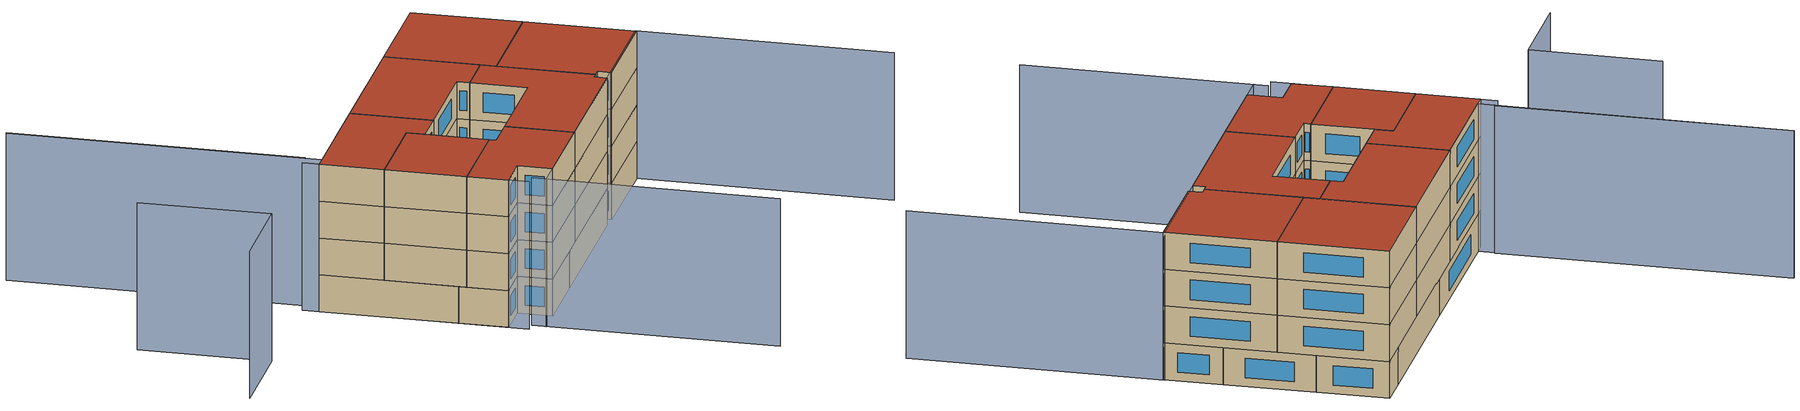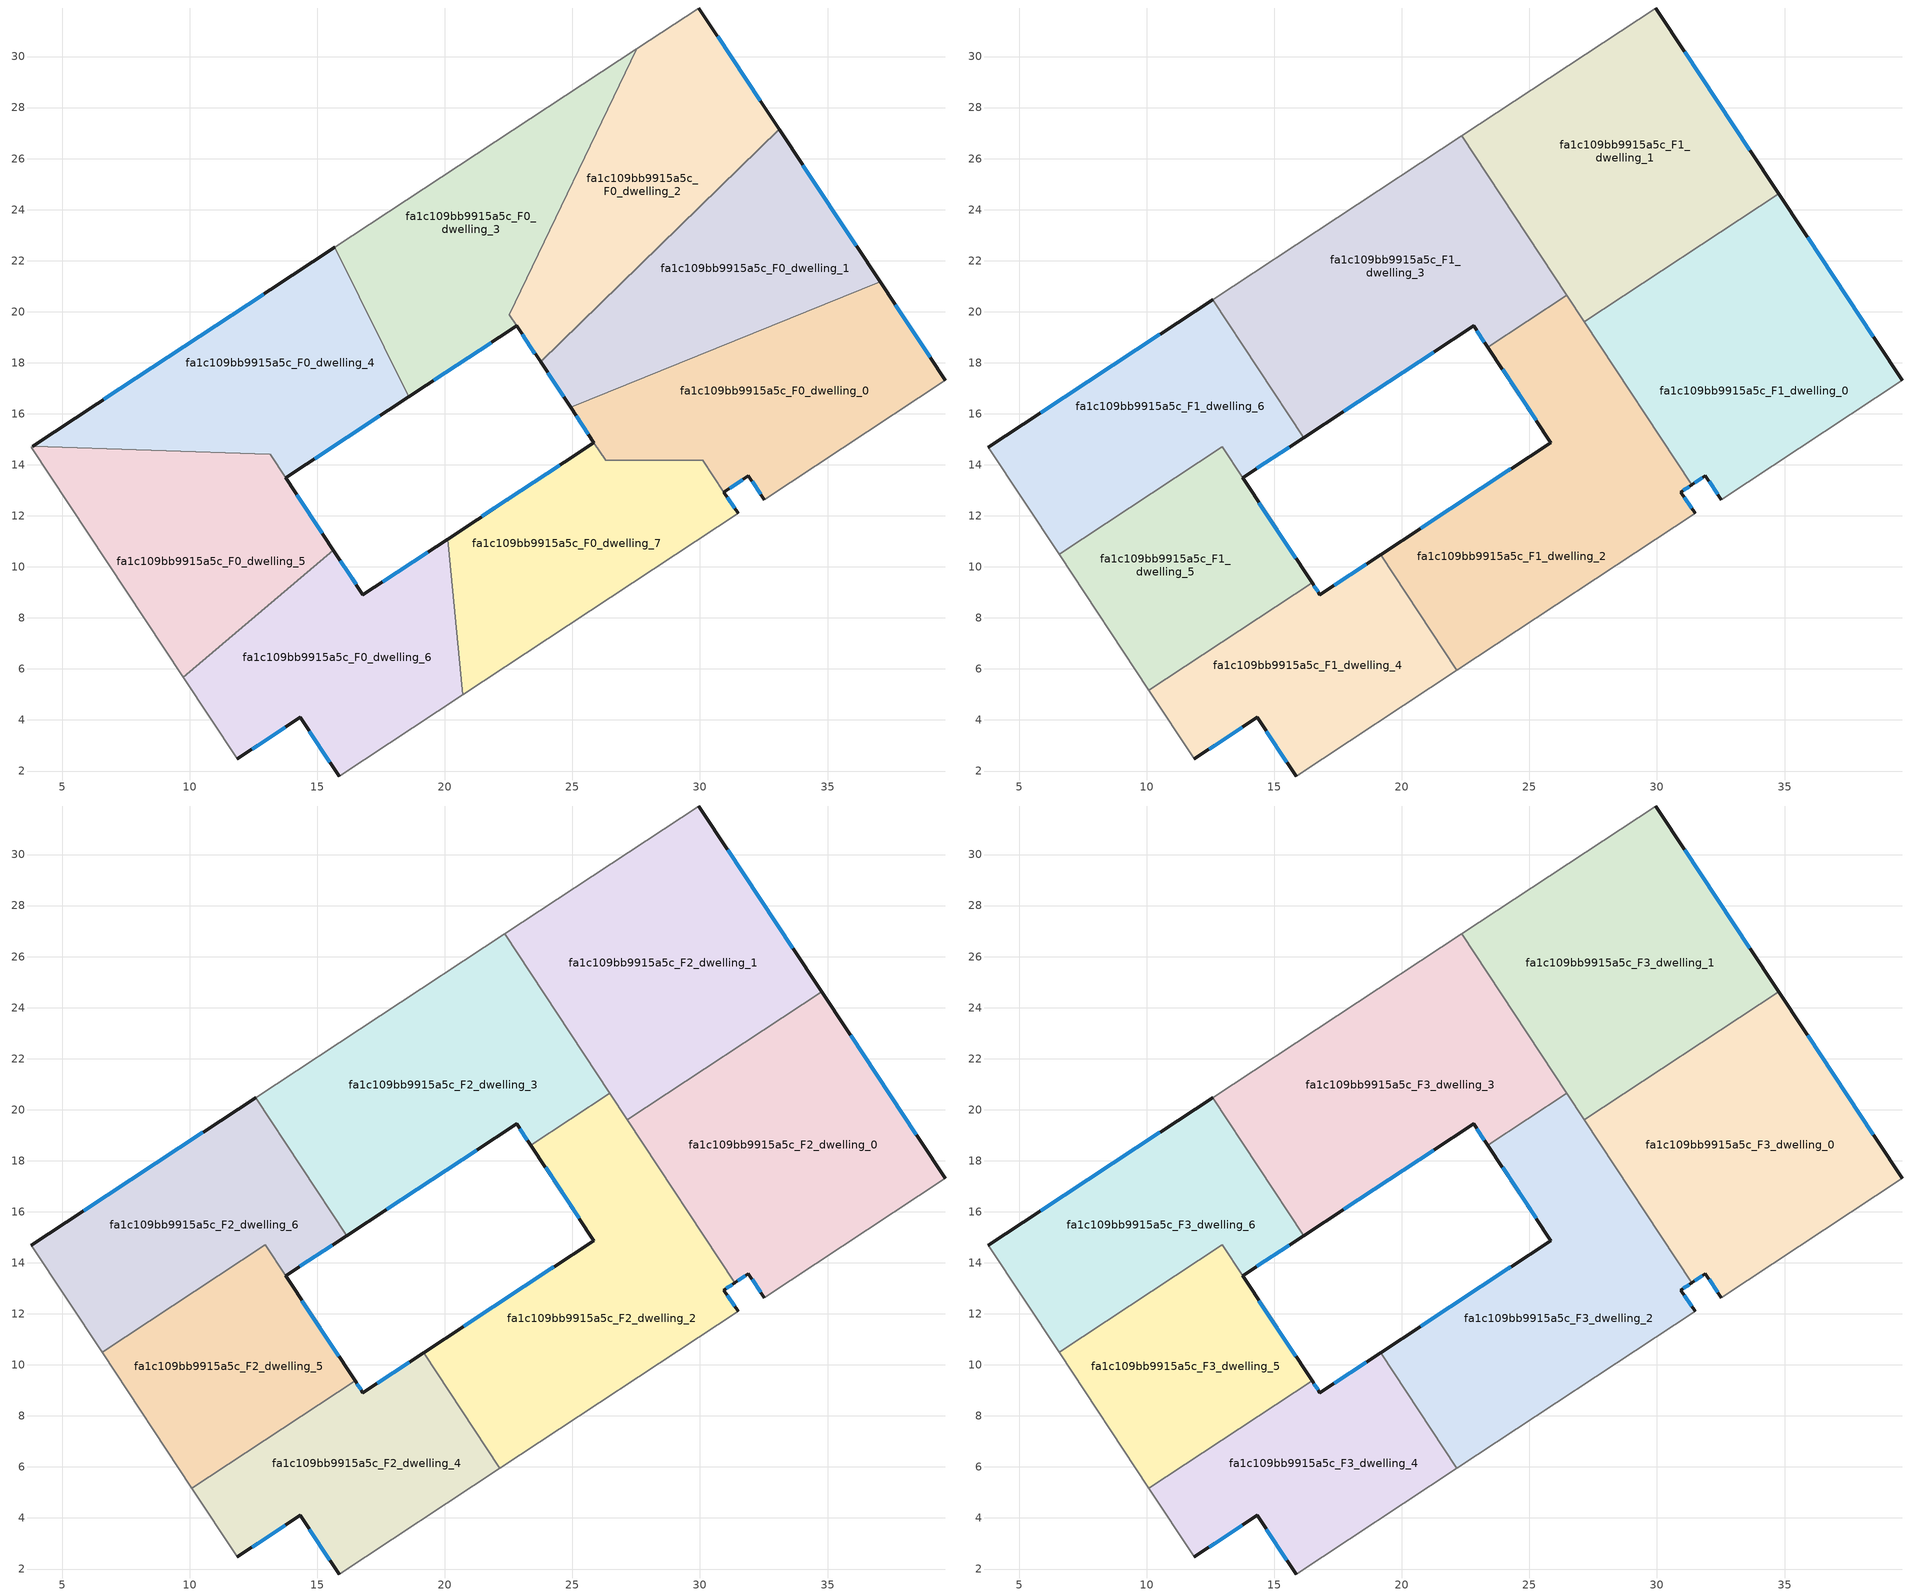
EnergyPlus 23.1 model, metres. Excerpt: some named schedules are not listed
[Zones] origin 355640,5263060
fa1c109bb9915a5c_F0_dwelling_0
 floor ground (EU_floor_Construction): 37.06,21.17 39.62,17.31 32.52,12.64 31.9,13.57 30.93,12.93 30.1,14.18 26.3,14.18 24.93,16.25 z0
 wall outside (EU_wall_Construction): 39.62,17.31 37.06,21.17 / 30.93,12.93 31.9,13.57 32.52,12.64 / 24.93,16.25 25.84,14.87 z0:3
 wall to fa1c109bb9915a5c_F0_dwelling_1 (EU_wall_Construction): 37.06,21.17 24.93,16.25 z0:3
 wall adiabatic (EU_wall_Construction): 32.52,12.64 39.62,17.31 z0:3
 wall to fa1c109bb9915a5c_F0_dwelling_7 (EU_wall_Construction): 25.84,14.87 26.3,14.18 30.1,14.18 30.93,12.93 z0:3
 window (EU_Window_Construction): 39.02,18.22 37.66,20.27 / 32.04,13.35 32.37,12.86 / 31.16,13.08 31.67,13.42 / 25.14,15.93 25.63,15.19 z0.7:2.3
fa1c109bb9915a5c_F0_dwelling_1
 floor ground (EU_floor_Construction): 33.1,27.15 37.06,21.17 24.93,16.25 23.75,18.03 z0
 wall outside (EU_wall_Construction): 23.75,18.03 24.93,16.25 / 37.06,21.17 33.1,27.15 z0:3
 wall to fa1c109bb9915a5c_F0_dwelling_2 (EU_wall_Construction): 33.1,27.15 23.75,18.03 z0:3
 window (EU_Window_Construction): 24.03,17.61 24.65,16.67 / 36.13,22.58 34.03,25.74 z0.7:2.3
fa1c109bb9915a5c_F0_dwelling_2
 floor ground (EU_floor_Construction): 29.95,31.9 33.1,27.15 23.75,18.03 22.53,19.88 27.53,30.31 z0
 wall outside (EU_wall_Construction): 33.1,27.15 29.95,31.9 / 22.82,19.45 23.75,18.03 z0:3
 wall adiabatic (EU_wall_Construction): 29.95,31.9 27.53,30.31 z0:3
 wall to fa1c109bb9915a5c_F0_dwelling_3 (EU_wall_Construction): 27.53,30.31 22.53,19.88 22.82,19.45 z0:3
 window (EU_Window_Construction): 32.36,28.26 30.69,30.79 / 23.04,19.11 23.53,18.36 z0.7:2.3
fa1c109bb9915a5c_F0_dwelling_3
 floor ground (EU_floor_Construction): 27.53,30.31 22.53,19.88 22.82,19.45 18.58,16.66 15.69,22.52 z0
 wall outside (EU_wall_Construction): 18.58,16.66 22.82,19.45 z0:3
 wall to fa1c109bb9915a5c_F0_dwelling_4 (EU_wall_Construction): 15.69,22.52 18.58,16.66 z0:3
 wall adiabatic (EU_wall_Construction): 27.53,30.31 15.69,22.52 z0:3
 window (EU_Window_Construction): 19.57,17.31 21.82,18.79 z0.7:2.3
fa1c109bb9915a5c_F0_dwelling_4
 floor ground (EU_floor_Construction): 15.69,22.52 18.58,16.66 13.76,13.49 13.15,14.41 3.85,14.73 z0
 wall outside (EU_wall_Construction): 15.69,22.52 3.85,14.73 / 13.76,13.49 18.58,16.66 z0:3
 wall to fa1c109bb9915a5c_F0_dwelling_5 (EU_wall_Construction): 3.85,14.73 13.15,14.41 13.76,13.49 z0:3
 window (EU_Window_Construction): 12.91,20.69 6.63,16.56 / 14.89,14.23 17.45,15.91 z0.7:2.3
 ceiling adiabatic (EU_roof_Construction): 13.76,13.49 12.96,14.7 12.55,14.43 13.15,14.41 z3
fa1c109bb9915a5c_F0_dwelling_5
 floor ground (EU_floor_Construction): 13.15,14.41 15.64,10.66 9.75,5.68 3.78,14.69 3.85,14.73 z0
 wall outside (EU_wall_Construction): 15.64,10.66 13.76,13.49 z0:3
 wall to fa1c109bb9915a5c_F0_dwelling_6 (EU_wall_Construction): 9.75,5.68 15.64,10.66 z0:3
 wall adiabatic (EU_wall_Construction): 3.85,14.73 3.78,14.69 9.75,5.68 z0:3
 window (EU_Window_Construction): 15.2,11.32 14.2,12.82 z0.7:2.3
fa1c109bb9915a5c_F0_dwelling_6
 floor ground (EU_floor_Construction): 20.11,11.09 20.71,5 15.85,1.8 14.33,4.1 11.87,2.48 9.75,5.68 15.64,10.66 16.79,8.91 z0
 wall outside (EU_wall_Construction): 11.87,2.48 14.33,4.1 15.85,1.8 / 20.11,11.09 16.79,8.91 15.64,10.66 z0:3
 wall adiabatic (EU_wall_Construction): 9.75,5.68 11.87,2.48 / 15.85,1.8 20.71,5 z0:3
 wall to fa1c109bb9915a5c_F0_dwelling_7 (EU_wall_Construction): 20.71,5 20.11,11.09 z0:3
 window (EU_Window_Construction): 12.45,2.86 13.75,3.72 / 16.52,9.32 15.91,10.25 / 19.33,10.58 17.57,9.42 / 14.69,3.56 15.5,2.34 z0.7:2.3
fa1c109bb9915a5c_F0_dwelling_7
 floor ground (EU_floor_Construction): 30.1,14.18 31.49,12.09 20.71,5 20.11,11.09 25.84,14.87 26.3,14.18 z0
 wall outside (EU_wall_Construction): 31.49,12.09 30.94,12.92 / 25.84,14.87 20.11,11.09 z0:3
 wall adiabatic (EU_wall_Construction): 20.71,5 31.49,12.09 z0:3
 window (EU_Window_Construction): 31.36,12.29 31.07,12.73 / 24.5,13.98 21.45,11.98 z0.7:2.3
fa1c109bb9915a5c_F1_dwelling_0
 floor to fa1c109bb9915a5c_F0_dwelling_0 (EU_floor_Construction): 37.06,21.17 39.62,17.31 32.52,12.64 31.9,13.57 31.36,13.21 28.42,17.67 z3
 floor to fa1c109bb9915a5c_F0_dwelling_1 (EU_floor_Construction): 34.77,24.63 37.06,21.17 28.42,17.67 27.15,19.61 z3
 wall outside (EU_wall_Construction): 39.62,17.31 34.77,24.63 / 31.36,13.21 31.9,13.57 32.52,12.64 z3:6
 wall to fa1c109bb9915a5c_F1_dwelling_1 (EU_wall_Construction): 34.77,24.63 27.15,19.61 z3:6
 wall adiabatic (EU_wall_Construction): 32.52,12.64 39.62,17.31 z3:6
 wall to fa1c109bb9915a5c_F1_dwelling_2 (EU_wall_Construction): 27.15,19.61 31.36,13.21 z3:6
 window (EU_Window_Construction): 38.48,19.03 35.91,22.91 / 32.04,13.35 32.37,12.86 / 31.48,13.3 31.77,13.49 z3.7:5.3
fa1c109bb9915a5c_F1_dwelling_1
 floor to fa1c109bb9915a5c_F0_dwelling_1 (EU_floor_Construction): 33.1,27.15 34.77,24.63 27.15,19.61 26.45,20.67 z3
 floor to fa1c109bb9915a5c_F0_dwelling_2 (EU_floor_Construction): 29.95,31.9 33.1,27.15 26.45,20.67 24.4,23.78 27.53,30.31 z3
 floor to fa1c109bb9915a5c_F0_dwelling_3 (EU_floor_Construction): 27.53,30.31 24.4,23.78 22.35,26.9 z3
 wall outside (EU_wall_Construction): 34.77,24.63 29.95,31.9 z3:6
 wall adiabatic (EU_wall_Construction): 29.95,31.9 22.35,26.9 z3:6
 wall to fa1c109bb9915a5c_F1_dwelling_3 (EU_wall_Construction): 22.35,26.9 26.46,20.65 z3:6
 wall to fa1c109bb9915a5c_F1_dwelling_2 (EU_wall_Construction): 26.46,20.65 27.15,19.61 z3:6
 window (EU_Window_Construction): 33.64,26.34 31.08,30.19 z3.7:5.3
fa1c109bb9915a5c_F1_dwelling_2
 floor to fa1c109bb9915a5c_F0_dwelling_7 (EU_floor_Construction): 30.1,14.18 31.49,12.09 22.15,5.95 20.34,8.68 20.11,11.09 25.84,14.87 26.3,14.18 z3
 floor to fa1c109bb9915a5c_F0_dwelling_0 (EU_floor_Construction): 28.42,17.67 31.36,13.21 30.93,12.93 30.1,14.18 26.3,14.18 24.93,16.25 z3
 floor to fa1c109bb9915a5c_F0_dwelling_6 (EU_floor_Construction): 20.11,11.09 20.34,8.68 19.17,10.47 z3
 floor to fa1c109bb9915a5c_F0_dwelling_2 (EU_floor_Construction): 26.4,20.61 23.75,18.03 23.63,18.22 23.37,18.62 z3
 floor to fa1c109bb9915a5c_F0_dwelling_1 (EU_floor_Construction): 26.46,20.65 28.42,17.67 24.93,16.25 23.75,18.03 26.4,20.61 z3
 wall outside (EU_wall_Construction): 23.36,18.62 25.84,14.87 19.17,10.47 / 31.49,12.09 30.93,12.93 31.36,13.21 z3:6
 wall to fa1c109bb9915a5c_F1_dwelling_3 (EU_wall_Construction): 26.46,20.65 23.36,18.62 z3:6
 wall adiabatic (EU_wall_Construction): 22.15,5.95 31.49,12.09 z3:6
 wall to fa1c109bb9915a5c_F1_dwelling_4 (EU_wall_Construction): 19.17,10.47 22.15,5.95 z3:6
 window (EU_Window_Construction): 24.28,13.84 20.73,11.51 / 23.95,17.74 25.26,15.75 / 31.03,13 31.26,13.15 / 31.36,12.29 31.07,12.73 z3.7:5.3
fa1c109bb9915a5c_F1_dwelling_3
 floor to fa1c109bb9915a5c_F0_dwelling_2 (EU_floor_Construction): 24.4,23.78 26.45,20.66 26.4,20.61 23.37,18.62 22.53,19.88 z3
 floor to fa1c109bb9915a5c_F0_dwelling_3 (EU_floor_Construction): 22.35,26.9 24.4,23.78 22.53,19.88 22.82,19.45 18.58,16.66 15.69,22.52 z3
 floor to fa1c109bb9915a5c_F0_dwelling_4 (EU_floor_Construction): 15.69,22.52 18.58,16.66 16.15,15.06 12.58,20.48 z3
 wall outside (EU_wall_Construction): 16.15,15.06 22.82,19.45 23.36,18.62 z3:6
 wall adiabatic (EU_wall_Construction): 22.35,26.9 12.58,20.48 z3:6
 wall to fa1c109bb9915a5c_F1_dwelling_6 (EU_wall_Construction): 12.58,20.48 16.15,15.06 z3:6
 window (EU_Window_Construction): 22.94,19.25 23.24,18.81 / 17.72,16.09 21.25,18.42 z3.7:5.3
fa1c109bb9915a5c_F1_dwelling_4
 floor to fa1c109bb9915a5c_F0_dwelling_6 (EU_floor_Construction): 19.17,10.47 20.34,8.68 20.71,5 15.85,1.8 14.33,4.1 11.87,2.48 10.09,5.17 16.48,9.37 16.79,8.91 z3
 floor to fa1c109bb9915a5c_F0_dwelling_7 (EU_floor_Construction): 20.34,8.68 22.15,5.95 20.71,5 z3
 wall outside (EU_wall_Construction): 19.17,10.47 16.79,8.91 16.48,9.38 / 11.87,2.48 14.33,4.1 15.85,1.8 z3:6
 wall to fa1c109bb9915a5c_F1_dwelling_5 (EU_wall_Construction): 16.48,9.38 10.09,5.17 z3:6
 wall adiabatic (EU_wall_Construction): 15.85,1.8 22.15,5.95 / 10.09,5.17 11.87,2.48 z3:6
 window (EU_Window_Construction): 16.72,9.02 16.56,9.27 / 18.61,10.11 17.35,9.28 / 14.69,3.56 15.5,2.34 / 12.45,2.86 13.75,3.72 z3.7:5.3
fa1c109bb9915a5c_F1_dwelling_5
 floor to fa1c109bb9915a5c_F0_dwelling_5 (EU_floor_Construction): 13.15,14.41 15.63,10.66 9.75,5.68 6.57,10.49 12.55,14.43 z3
 floor to fa1c109bb9915a5c_F0_dwelling_6 (EU_floor_Construction): 15.63,10.66 16.48,9.37 10.09,5.17 9.75,5.68 z3
 floor adiabatic (EU_floor_Construction): 13.15,14.41 12.55,14.43 12.96,14.7 16.48,9.37 z3
 wall outside (EU_wall_Construction): 16.48,9.38 13.76,13.49 z3:6
 wall adiabatic (EU_wall_Construction): 6.57,10.49 10.09,5.17 z3:6
 wall to fa1c109bb9915a5c_F1_dwelling_6 (EU_wall_Construction): 13.76,13.49 12.96,14.7 6.57,10.49 z3:6
 window (EU_Window_Construction): 15.84,10.34 14.4,12.52 z3.7:5.3
fa1c109bb9915a5c_F1_dwelling_6
 floor to fa1c109bb9915a5c_F0_dwelling_4 (EU_floor_Construction): 12.58,20.48 16.15,15.06 13.76,13.49 12.96,14.7 12.55,14.43 3.85,14.73 z3
 floor to fa1c109bb9915a5c_F0_dwelling_5 (EU_floor_Construction): 12.55,14.43 6.57,10.49 3.78,14.69 3.85,14.73 z3
 wall outside (EU_wall_Construction): 12.58,20.48 3.78,14.69 / 13.76,13.49 16.15,15.06 z3:6
 wall adiabatic (EU_wall_Construction): 3.78,14.69 6.57,10.49 z3:6
 window (EU_Window_Construction): 10.52,19.12 5.85,16.05 / 14.32,13.86 15.59,14.69 z3.7:5.3
fa1c109bb9915a5c_F2_dwelling_0
 floor to fa1c109bb9915a5c_F1_dwelling_0 (EU_floor_Construction): 34.77,24.63 39.62,17.31 32.52,12.64 31.9,13.57 31.36,13.21 27.15,19.61 z6
 wall outside (EU_wall_Construction): 39.62,17.31 34.77,24.63 / 31.36,13.21 31.9,13.57 32.52,12.64 z6:9
 wall to fa1c109bb9915a5c_F2_dwelling_1 (EU_wall_Construction): 34.77,24.63 27.15,19.61 z6:9
 wall adiabatic (EU_wall_Construction): 32.52,12.64 39.62,17.31 z6:9
 wall to fa1c109bb9915a5c_F2_dwelling_2 (EU_wall_Construction): 27.15,19.61 31.36,13.21 z6:9
 window (EU_Window_Construction): 38.48,19.03 35.91,22.91 / 32.04,13.35 32.37,12.86 / 31.48,13.3 31.77,13.49 z6.7:8.3
fa1c109bb9915a5c_F2_dwelling_1
 floor to fa1c109bb9915a5c_F1_dwelling_1 (EU_floor_Construction): 29.95,31.9 34.77,24.63 27.15,19.61 22.35,26.9 z6
 wall outside (EU_wall_Construction): 34.77,24.63 29.95,31.9 z6:9
 wall adiabatic (EU_wall_Construction): 29.95,31.9 22.35,26.9 z6:9
 wall to fa1c109bb9915a5c_F2_dwelling_3 (EU_wall_Construction): 22.35,26.9 26.46,20.65 z6:9
 wall to fa1c109bb9915a5c_F2_dwelling_2 (EU_wall_Construction): 26.46,20.65 27.15,19.61 z6:9
 window (EU_Window_Construction): 33.64,26.34 31.08,30.19 z6.7:8.3
fa1c109bb9915a5c_F2_dwelling_2
 floor to fa1c109bb9915a5c_F1_dwelling_2 (EU_floor_Construction): 26.46,20.65 31.36,13.21 30.93,12.93 31.49,12.09 22.15,5.95 19.17,10.47 25.84,14.87 23.36,18.62 z6
 wall outside (EU_wall_Construction): 23.36,18.62 25.84,14.87 19.17,10.47 / 31.49,12.09 30.93,12.93 31.36,13.21 z6:9
 wall to fa1c109bb9915a5c_F2_dwelling_3 (EU_wall_Construction): 26.46,20.65 23.36,18.62 z6:9
 wall adiabatic (EU_wall_Construction): 22.15,5.95 31.49,12.09 z6:9
 wall to fa1c109bb9915a5c_F2_dwelling_4 (EU_wall_Construction): 19.17,10.47 22.15,5.95 z6:9
 window (EU_Window_Construction): 24.28,13.84 20.73,11.51 / 23.95,17.74 25.26,15.75 / 31.03,13 31.26,13.15 / 31.36,12.29 31.07,12.73 z6.7:8.3
fa1c109bb9915a5c_F2_dwelling_3
 floor to fa1c109bb9915a5c_F1_dwelling_3 (EU_floor_Construction): 22.35,26.9 26.46,20.65 23.36,18.62 22.82,19.45 16.15,15.06 12.58,20.48 z6
 wall outside (EU_wall_Construction): 16.15,15.06 22.82,19.45 23.36,18.62 z6:9
 wall adiabatic (EU_wall_Construction): 22.35,26.9 12.58,20.48 z6:9
 wall to fa1c109bb9915a5c_F2_dwelling_6 (EU_wall_Construction): 12.58,20.48 16.15,15.06 z6:9
 window (EU_Window_Construction): 22.94,19.25 23.24,18.81 / 17.72,16.09 21.25,18.42 z6.7:8.3
fa1c109bb9915a5c_F2_dwelling_4
 floor to fa1c109bb9915a5c_F1_dwelling_4 (EU_floor_Construction): 19.17,10.47 22.15,5.95 15.85,1.8 14.33,4.1 11.87,2.48 10.09,5.17 16.48,9.38 16.79,8.91 z6
 wall outside (EU_wall_Construction): 19.17,10.47 16.79,8.91 16.48,9.38 / 11.87,2.48 14.33,4.1 15.85,1.8 z6:9
 wall to fa1c109bb9915a5c_F2_dwelling_5 (EU_wall_Construction): 16.48,9.38 10.09,5.17 z6:9
 wall adiabatic (EU_wall_Construction): 15.85,1.8 22.15,5.95 / 10.09,5.17 11.87,2.48 z6:9
 window (EU_Window_Construction): 16.72,9.02 16.56,9.27 / 18.61,10.11 17.35,9.28 / 14.69,3.56 15.5,2.34 / 12.45,2.86 13.75,3.72 z6.7:8.3
fa1c109bb9915a5c_F2_dwelling_5
 floor to fa1c109bb9915a5c_F1_dwelling_5 (EU_floor_Construction): 12.96,14.7 16.48,9.38 10.09,5.17 6.57,10.49 z6
 wall outside (EU_wall_Construction): 16.48,9.38 13.76,13.49 z6:9
 wall adiabatic (EU_wall_Construction): 6.57,10.49 10.09,5.17 z6:9
 wall to fa1c109bb9915a5c_F2_dwelling_6 (EU_wall_Construction): 13.76,13.49 12.96,14.7 6.57,10.49 z6:9
 window (EU_Window_Construction): 15.84,10.34 14.4,12.52 z6.7:8.3
fa1c109bb9915a5c_F2_dwelling_6
 floor to fa1c109bb9915a5c_F1_dwelling_6 (EU_floor_Construction): 12.58,20.48 16.15,15.06 13.76,13.49 12.96,14.7 6.57,10.49 3.78,14.69 z6
 wall outside (EU_wall_Construction): 12.58,20.48 3.78,14.69 / 13.76,13.49 16.15,15.06 z6:9
 wall adiabatic (EU_wall_Construction): 3.78,14.69 6.57,10.49 z6:9
 window (EU_Window_Construction): 10.52,19.12 5.85,16.05 / 14.32,13.86 15.59,14.69 z6.7:8.3
fa1c109bb9915a5c_F3_dwelling_0
 floor to fa1c109bb9915a5c_F2_dwelling_0 (EU_floor_Construction): 34.77,24.63 39.62,17.31 32.52,12.64 31.9,13.57 31.36,13.21 27.15,19.61 z9
 wall outside (EU_wall_Construction): 39.62,17.31 34.77,24.63 / 31.36,13.21 31.9,13.57 32.52,12.64 z9:12
 wall to fa1c109bb9915a5c_F3_dwelling_1 (EU_wall_Construction): 34.77,24.63 27.15,19.61 z9:12
 wall adiabatic (EU_wall_Construction): 32.52,12.64 39.62,17.31 z9:12
 wall to fa1c109bb9915a5c_F3_dwelling_2 (EU_wall_Construction): 27.15,19.61 31.36,13.21 z9:12
 window (EU_Window_Construction): 38.48,19.03 35.91,22.91 / 32.04,13.35 32.37,12.86 / 31.48,13.3 31.77,13.49 z9.7:11.3
 roof outside (EU_roof_Construction): 39.62,17.31 34.77,24.63 27.15,19.61 31.36,13.21 31.9,13.57 32.52,12.64 z12
fa1c109bb9915a5c_F3_dwelling_1
 floor to fa1c109bb9915a5c_F2_dwelling_1 (EU_floor_Construction): 29.95,31.9 34.77,24.63 27.15,19.61 22.35,26.9 z9
 wall outside (EU_wall_Construction): 34.77,24.63 29.95,31.9 z9:12
 wall adiabatic (EU_wall_Construction): 29.95,31.9 22.35,26.9 z9:12
 wall to fa1c109bb9915a5c_F3_dwelling_3 (EU_wall_Construction): 22.35,26.9 26.46,20.65 z9:12
 wall to fa1c109bb9915a5c_F3_dwelling_2 (EU_wall_Construction): 26.46,20.65 27.15,19.61 z9:12
 window (EU_Window_Construction): 33.64,26.34 31.08,30.19 z9.7:11.3
 roof outside (EU_roof_Construction): 34.77,24.63 29.95,31.9 22.35,26.9 27.15,19.61 z12
fa1c109bb9915a5c_F3_dwelling_2
 floor to fa1c109bb9915a5c_F2_dwelling_2 (EU_floor_Construction): 26.46,20.65 31.36,13.21 30.93,12.93 31.49,12.09 22.15,5.95 19.17,10.47 25.84,14.87 23.36,18.62 z9
 wall outside (EU_wall_Construction): 23.36,18.62 25.84,14.87 19.17,10.47 / 31.49,12.09 30.93,12.93 31.36,13.21 z9:12
 wall to fa1c109bb9915a5c_F3_dwelling_3 (EU_wall_Construction): 26.46,20.65 23.36,18.62 z9:12
 wall adiabatic (EU_wall_Construction): 22.15,5.95 31.49,12.09 z9:12
 wall to fa1c109bb9915a5c_F3_dwelling_4 (EU_wall_Construction): 19.17,10.47 22.15,5.95 z9:12
 window (EU_Window_Construction): 24.28,13.84 20.73,11.51 / 23.95,17.74 25.26,15.75 / 31.03,13 31.26,13.15 / 31.36,12.29 31.07,12.73 z9.7:11.3
 roof outside (EU_roof_Construction): 31.49,12.09 30.93,12.93 31.36,13.21 26.46,20.65 23.36,18.62 25.84,14.87 19.17,10.47 22.15,5.95 z12
fa1c109bb9915a5c_F3_dwelling_3
 floor to fa1c109bb9915a5c_F2_dwelling_3 (EU_floor_Construction): 22.35,26.9 26.46,20.65 23.36,18.62 22.82,19.45 16.15,15.06 12.58,20.48 z9
 wall outside (EU_wall_Construction): 16.15,15.06 22.82,19.45 23.36,18.62 z9:12
 wall adiabatic (EU_wall_Construction): 22.35,26.9 12.58,20.48 z9:12
 wall to fa1c109bb9915a5c_F3_dwelling_6 (EU_wall_Construction): 12.58,20.48 16.15,15.06 z9:12
 window (EU_Window_Construction): 22.94,19.25 23.24,18.81 / 17.72,16.09 21.25,18.42 z9.7:11.3
 roof outside (EU_roof_Construction): 23.36,18.62 26.46,20.65 22.35,26.9 12.58,20.48 16.15,15.06 22.82,19.45 z12
fa1c109bb9915a5c_F3_dwelling_4
 floor to fa1c109bb9915a5c_F2_dwelling_4 (EU_floor_Construction): 19.17,10.47 22.15,5.95 15.85,1.8 14.33,4.1 11.87,2.48 10.09,5.17 16.48,9.38 16.79,8.91 z9
 wall outside (EU_wall_Construction): 19.17,10.47 16.79,8.91 16.48,9.38 / 11.87,2.48 14.33,4.1 15.85,1.8 z9:12
 wall to fa1c109bb9915a5c_F3_dwelling_5 (EU_wall_Construction): 16.48,9.38 10.09,5.17 z9:12
 wall adiabatic (EU_wall_Construction): 15.85,1.8 22.15,5.95 / 10.09,5.17 11.87,2.48 z9:12
 window (EU_Window_Construction): 16.72,9.02 16.56,9.27 / 18.61,10.11 17.35,9.28 / 14.69,3.56 15.5,2.34 / 12.45,2.86 13.75,3.72 z9.7:11.3
 roof outside (EU_roof_Construction): 22.15,5.95 19.17,10.47 16.79,8.91 16.48,9.38 10.09,5.17 11.87,2.48 14.33,4.1 15.85,1.8 z12
fa1c109bb9915a5c_F3_dwelling_5
 floor to fa1c109bb9915a5c_F2_dwelling_5 (EU_floor_Construction): 12.96,14.7 16.48,9.38 10.09,5.17 6.57,10.49 z9
 wall outside (EU_wall_Construction): 16.48,9.38 13.76,13.49 z9:12
 wall adiabatic (EU_wall_Construction): 6.57,10.49 10.09,5.17 z9:12
 wall to fa1c109bb9915a5c_F3_dwelling_6 (EU_wall_Construction): 13.76,13.49 12.96,14.7 6.57,10.49 z9:12
 window (EU_Window_Construction): 15.84,10.34 14.4,12.52 z9.7:11.3
 roof outside (EU_roof_Construction): 16.48,9.38 12.96,14.7 6.57,10.49 10.09,5.17 z12
fa1c109bb9915a5c_F3_dwelling_6
 floor to fa1c109bb9915a5c_F2_dwelling_6 (EU_floor_Construction): 12.58,20.48 16.15,15.06 13.76,13.49 12.96,14.7 6.57,10.49 3.78,14.69 z9
 wall outside (EU_wall_Construction): 12.58,20.48 3.78,14.69 / 13.76,13.49 16.15,15.06 z9:12
 wall adiabatic (EU_wall_Construction): 3.78,14.69 6.57,10.49 z9:12
 window (EU_Window_Construction): 10.52,19.12 5.85,16.05 / 14.32,13.86 15.59,14.69 z9.7:11.3
 roof outside (EU_roof_Construction): 13.76,13.49 16.15,15.06 12.58,20.48 3.78,14.69 6.57,10.49 12.96,14.7 z12
shading: 13.44,1.6 24,-14.46 / 3.1,15.82 12.76,1.15 / 14.03,0.6 39.61,17.43 / 39.61,17.43 50.61,0.71 / -11.43,18.68 -5.7,10.02 / -5.7,10.02 -12.11,5.78 / -8.79,35.68 3.93,16.35 / 29.95,31.9 4.6,15.22 / 4.6,15.22 -8.84,35.64 z0:12
[Building]
EU S2 Campaign: North Axis=0; Terrain=City; Solar Distribution=FullExterior
[Site:Location]
Budapest.Ferenc.Liszt.Intl.AP: Latitude=47.437; Longitude=19.256; Time Zone=1; Elevation=185
[SizingPeriod:WeatherFileDays]
AnnualSizingPeriod: Begin Month=1; Begin Day of Month=1; End Month=12; End Day of Month=31; Day of Week for Start Day=Monday; Use Weather File Daylight Saving Period=No; Use Weather File Rain and Snow Indicators=No
[MATERIAL]
EU_InternalMass_Material: Roughness=MediumRough; Thickness=0.1; Conductivity=1; Density=1800; Specific Heat=900; Thermal Absorptance=0.9; Solar Absorptance=0.7; Visible Absorptance=0.7
[MATERIAL:NOMASS] Roughness=MediumRough; Thermal Absorptance=0.9; Solar Absorptance=0.7; Visible Absorptance=0.7
Name | Thermal Resistance
EU_wall_NoMass | 0.832559
EU_roof_NoMass | 1.39638
EU_floor_NoMass | 0.872794
[WINDOWMATERIAL:SIMPLEGLAZINGSYSTEM]
EU_Window_SimpleGlazing: UFactor=2.79869; Solar Heat Gain Coefficient=0.75; Visible Transmittance=0.75
[CONSTRUCTION]
EU_wall_Construction: EU_wall_NoMass
EU_roof_Construction: EU_roof_NoMass
EU_floor_Construction: EU_floor_NoMass
EU_Window_Construction: EU_Window_SimpleGlazing
EU_InternalMass_Construction: EU_InternalMass_Material
[ZONE] Type=1; Multiplier=1; Ceiling Height=autocalculate; Floor Area=autocalculate; Part of Total Floor Area=Yes
Name | Volume
fa1c109bb9915a5c_F0_dwelling_0 | 188.986
fa1c109bb9915a5c_F1_dwelling_0; fa1c109bb9915a5c_F2_dwelling_0; fa1c109bb9915a5c_F3_dwelling_0 | 238.529
fa1c109bb9915a5c_F0_dwelling_1 | 178.887
fa1c109bb9915a5c_F1_dwelling_1; fa1c109bb9915a5c_F2_dwelling_1; fa1c109bb9915a5c_F3_dwelling_1 | 238.51
fa1c109bb9915a5c_F0_dwelling_2 | 178.243
fa1c109bb9915a5c_F1_dwelling_2; fa1c109bb9915a5c_F2_dwelling_2; fa1c109bb9915a5c_F3_dwelling_2 | 238.497
fa1c109bb9915a5c_F0_dwelling_3 | 179.538
fa1c109bb9915a5c_F1_dwelling_3; fa1c109bb9915a5c_F2_dwelling_3; fa1c109bb9915a5c_F3_dwelling_3 | 238.504
fa1c109bb9915a5c_F0_dwelling_4 | 181.459
fa1c109bb9915a5c_F1_dwelling_4; fa1c109bb9915a5c_F2_dwelling_4; fa1c109bb9915a5c_F3_dwelling_4 | 159.006
fa1c109bb9915a5c_F0_dwelling_5 | 176.324
fa1c109bb9915a5c_F1_dwelling_5; fa1c109bb9915a5c_F2_dwelling_5; fa1c109bb9915a5c_F3_dwelling_5 | 146.57
fa1c109bb9915a5c_F0_dwelling_6 | 178.895
fa1c109bb9915a5c_F1_dwelling_6; fa1c109bb9915a5c_F2_dwelling_6; fa1c109bb9915a5c_F3_dwelling_6 | 171.472
fa1c109bb9915a5c_F0_dwelling_7 | 168.804
[INTERNALMASS] Construction=EU_InternalMass_Construction
Name | Zone or ZoneList | Surface Area
fa1c109bb9915a5c_F0_dwelling_0_EU_InternalMass | fa1c109bb9915a5c_F0_dwelling_0 | 62.9955
fa1c109bb9915a5c_F0_dwelling_1_EU_InternalMass | fa1c109bb9915a5c_F0_dwelling_1 | 59.6288
fa1c109bb9915a5c_F0_dwelling_2_EU_InternalMass | fa1c109bb9915a5c_F0_dwelling_2 | 59.4167
fa1c109bb9915a5c_F0_dwelling_3_EU_InternalMass | fa1c109bb9915a5c_F0_dwelling_3 | 59.8458
fa1c109bb9915a5c_F0_dwelling_4_EU_InternalMass | fa1c109bb9915a5c_F0_dwelling_4 | 60.4861
fa1c109bb9915a5c_F0_dwelling_5_EU_InternalMass | fa1c109bb9915a5c_F0_dwelling_5 | 58.7846
fa1c109bb9915a5c_F0_dwelling_6_EU_InternalMass | fa1c109bb9915a5c_F0_dwelling_6 | 59.6318
fa1c109bb9915a5c_F0_dwelling_7_EU_InternalMass | fa1c109bb9915a5c_F0_dwelling_7 | 56.2669
fa1c109bb9915a5c_F1_dwelling_0_EU_InternalMass | fa1c109bb9915a5c_F1_dwelling_0 | 79.5099
fa1c109bb9915a5c_F1_dwelling_1_EU_InternalMass | fa1c109bb9915a5c_F1_dwelling_1 | 79.5032
fa1c109bb9915a5c_F1_dwelling_2_EU_InternalMass | fa1c109bb9915a5c_F1_dwelling_2 | 79.4989
fa1c109bb9915a5c_F1_dwelling_3_EU_InternalMass | fa1c109bb9915a5c_F1_dwelling_3 | 79.5013
fa1c109bb9915a5c_F1_dwelling_4_EU_InternalMass | fa1c109bb9915a5c_F1_dwelling_4 | 53.0022
fa1c109bb9915a5c_F1_dwelling_5_EU_InternalMass | fa1c109bb9915a5c_F1_dwelling_5 | 48.8558
fa1c109bb9915a5c_F1_dwelling_6_EU_InternalMass | fa1c109bb9915a5c_F1_dwelling_6 | 57.1565
fa1c109bb9915a5c_F2_dwelling_0_EU_InternalMass | fa1c109bb9915a5c_F2_dwelling_0 | 79.5099
fa1c109bb9915a5c_F2_dwelling_1_EU_InternalMass | fa1c109bb9915a5c_F2_dwelling_1 | 79.5032
fa1c109bb9915a5c_F2_dwelling_2_EU_InternalMass | fa1c109bb9915a5c_F2_dwelling_2 | 79.4989
fa1c109bb9915a5c_F2_dwelling_3_EU_InternalMass | fa1c109bb9915a5c_F2_dwelling_3 | 79.5013
fa1c109bb9915a5c_F2_dwelling_4_EU_InternalMass | fa1c109bb9915a5c_F2_dwelling_4 | 53.0022
fa1c109bb9915a5c_F2_dwelling_5_EU_InternalMass | fa1c109bb9915a5c_F2_dwelling_5 | 48.8558
fa1c109bb9915a5c_F2_dwelling_6_EU_InternalMass | fa1c109bb9915a5c_F2_dwelling_6 | 57.1565
fa1c109bb9915a5c_F3_dwelling_0_EU_InternalMass | fa1c109bb9915a5c_F3_dwelling_0 | 79.5099
fa1c109bb9915a5c_F3_dwelling_1_EU_InternalMass | fa1c109bb9915a5c_F3_dwelling_1 | 79.5032
fa1c109bb9915a5c_F3_dwelling_2_EU_InternalMass | fa1c109bb9915a5c_F3_dwelling_2 | 79.4989
fa1c109bb9915a5c_F3_dwelling_3_EU_InternalMass | fa1c109bb9915a5c_F3_dwelling_3 | 79.5013
fa1c109bb9915a5c_F3_dwelling_4_EU_InternalMass | fa1c109bb9915a5c_F3_dwelling_4 | 53.0022
fa1c109bb9915a5c_F3_dwelling_5_EU_InternalMass | fa1c109bb9915a5c_F3_dwelling_5 | 48.8558
fa1c109bb9915a5c_F3_dwelling_6_EU_InternalMass | fa1c109bb9915a5c_F3_dwelling_6 | 57.1565
[OTHEREQUIPMENT] Fuel Type=Electricity; Design Level Calculation Method=Watts/Area; Power per Zone Floor Area=1; Fraction Latent=0; Fraction Radiant=0; Fraction Lost=0; Carbon Dioxide Generation Rate=0; EndUse Subcategory=EU_Step8_InternalGains
Name | Zone or ZoneList or Space or SpaceList | Schedule
EU_Step8_InternalGain_fa1c109bb9915a5c_F0_dwelling_0_f000 | fa1c109bb9915a5c_F0_dwelling_0 | EU_Step8_GainSchedule_fa1c109bb9915a5c_F0_dwelling_0_f000
EU_Step8_InternalGain_fa1c109bb9915a5c_F0_dwelling_1_f000 | fa1c109bb9915a5c_F0_dwelling_1 | EU_Step8_GainSchedule_fa1c109bb9915a5c_F0_dwelling_1_f000
EU_Step8_InternalGain_fa1c109bb9915a5c_F0_dwelling_2_f000 | fa1c109bb9915a5c_F0_dwelling_2 | EU_Step8_GainSchedule_fa1c109bb9915a5c_F0_dwelling_2_f000
EU_Step8_InternalGain_fa1c109bb9915a5c_F0_dwelling_3_f000 | fa1c109bb9915a5c_F0_dwelling_3 | EU_Step8_GainSchedule_fa1c109bb9915a5c_F0_dwelling_3_f000
EU_Step8_InternalGain_fa1c109bb9915a5c_F0_dwelling_4_f000 | fa1c109bb9915a5c_F0_dwelling_4 | EU_Step8_GainSchedule_fa1c109bb9915a5c_F0_dwelling_4_f000
EU_Step8_InternalGain_fa1c109bb9915a5c_F0_dwelling_5_f000 | fa1c109bb9915a5c_F0_dwelling_5 | EU_Step8_GainSchedule_fa1c109bb9915a5c_F0_dwelling_5_f000
EU_Step8_InternalGain_fa1c109bb9915a5c_F0_dwelling_6_f000 | fa1c109bb9915a5c_F0_dwelling_6 | EU_Step8_GainSchedule_fa1c109bb9915a5c_F0_dwelling_6_f000
EU_Step8_InternalGain_fa1c109bb9915a5c_F0_dwelling_7_f000 | fa1c109bb9915a5c_F0_dwelling_7 | EU_Step8_GainSchedule_fa1c109bb9915a5c_F0_dwelling_7_f000
EU_Step8_InternalGain_fa1c109bb9915a5c_F1_dwelling_0_f000 | fa1c109bb9915a5c_F1_dwelling_0 | EU_Step8_GainSchedule_fa1c109bb9915a5c_F1_dwelling_0_f000
EU_Step8_InternalGain_fa1c109bb9915a5c_F1_dwelling_1_f000 | fa1c109bb9915a5c_F1_dwelling_1 | EU_Step8_GainSchedule_fa1c109bb9915a5c_F1_dwelling_1_f000
EU_Step8_InternalGain_fa1c109bb9915a5c_F1_dwelling_2_f000 | fa1c109bb9915a5c_F1_dwelling_2 | EU_Step8_GainSchedule_fa1c109bb9915a5c_F1_dwelling_2_f000
EU_Step8_InternalGain_fa1c109bb9915a5c_F1_dwelling_3_f000 | fa1c109bb9915a5c_F1_dwelling_3 | EU_Step8_GainSchedule_fa1c109bb9915a5c_F1_dwelling_3_f000
EU_Step8_InternalGain_fa1c109bb9915a5c_F1_dwelling_4_f000 | fa1c109bb9915a5c_F1_dwelling_4 | EU_Step8_GainSchedule_fa1c109bb9915a5c_F1_dwelling_4_f000
EU_Step8_InternalGain_fa1c109bb9915a5c_F1_dwelling_5_f000 | fa1c109bb9915a5c_F1_dwelling_5 | EU_Step8_GainSchedule_fa1c109bb9915a5c_F1_dwelling_5_f000
EU_Step8_InternalGain_fa1c109bb9915a5c_F1_dwelling_6_f000 | fa1c109bb9915a5c_F1_dwelling_6 | EU_Step8_GainSchedule_fa1c109bb9915a5c_F1_dwelling_6_f000
EU_Step8_InternalGain_fa1c109bb9915a5c_F2_dwelling_0_f000 | fa1c109bb9915a5c_F2_dwelling_0 | EU_Step8_GainSchedule_fa1c109bb9915a5c_F2_dwelling_0_f000
EU_Step8_InternalGain_fa1c109bb9915a5c_F2_dwelling_1_f000 | fa1c109bb9915a5c_F2_dwelling_1 | EU_Step8_GainSchedule_fa1c109bb9915a5c_F2_dwelling_1_f000
EU_Step8_InternalGain_fa1c109bb9915a5c_F2_dwelling_2_f000 | fa1c109bb9915a5c_F2_dwelling_2 | EU_Step8_GainSchedule_fa1c109bb9915a5c_F2_dwelling_2_f000
EU_Step8_InternalGain_fa1c109bb9915a5c_F2_dwelling_3_f000 | fa1c109bb9915a5c_F2_dwelling_3 | EU_Step8_GainSchedule_fa1c109bb9915a5c_F2_dwelling_3_f000
EU_Step8_InternalGain_fa1c109bb9915a5c_F2_dwelling_4_f000 | fa1c109bb9915a5c_F2_dwelling_4 | EU_Step8_GainSchedule_fa1c109bb9915a5c_F2_dwelling_4_f000
EU_Step8_InternalGain_fa1c109bb9915a5c_F2_dwelling_5_f000 | fa1c109bb9915a5c_F2_dwelling_5 | EU_Step8_GainSchedule_fa1c109bb9915a5c_F2_dwelling_5_f000
EU_Step8_InternalGain_fa1c109bb9915a5c_F2_dwelling_6_f000 | fa1c109bb9915a5c_F2_dwelling_6 | EU_Step8_GainSchedule_fa1c109bb9915a5c_F2_dwelling_6_f000
EU_Step8_InternalGain_fa1c109bb9915a5c_F3_dwelling_0_f000 | fa1c109bb9915a5c_F3_dwelling_0 | EU_Step8_GainSchedule_fa1c109bb9915a5c_F3_dwelling_0_f000
EU_Step8_InternalGain_fa1c109bb9915a5c_F3_dwelling_1_f000 | fa1c109bb9915a5c_F3_dwelling_1 | EU_Step8_GainSchedule_fa1c109bb9915a5c_F3_dwelling_1_f000
EU_Step8_InternalGain_fa1c109bb9915a5c_F3_dwelling_2_f000 | fa1c109bb9915a5c_F3_dwelling_2 | EU_Step8_GainSchedule_fa1c109bb9915a5c_F3_dwelling_2_f000
EU_Step8_InternalGain_fa1c109bb9915a5c_F3_dwelling_3_f000 | fa1c109bb9915a5c_F3_dwelling_3 | EU_Step8_GainSchedule_fa1c109bb9915a5c_F3_dwelling_3_f000
EU_Step8_InternalGain_fa1c109bb9915a5c_F3_dwelling_4_f000 | fa1c109bb9915a5c_F3_dwelling_4 | EU_Step8_GainSchedule_fa1c109bb9915a5c_F3_dwelling_4_f000
EU_Step8_InternalGain_fa1c109bb9915a5c_F3_dwelling_5_f000 | fa1c109bb9915a5c_F3_dwelling_5 | EU_Step8_GainSchedule_fa1c109bb9915a5c_F3_dwelling_5_f000
EU_Step8_InternalGain_fa1c109bb9915a5c_F3_dwelling_6_f000 | fa1c109bb9915a5c_F3_dwelling_6 | EU_Step8_GainSchedule_fa1c109bb9915a5c_F3_dwelling_6_f000
[ZONEVENTILATION:DESIGNFLOWRATE] Schedule=EU_AlwaysOn; Design Flow Rate Calculation Method=AirChanges/Hour; Air Changes per Hour=0.475469; Ventilation Type=Natural; Fan Pressure Rise=0; Fan Total Efficiency=1; Constant Term Coefficient=1; Temperature Term Coefficient=0; Velocity Term Coefficient=0; Velocity Squared Term Coefficient=0; Minimum Indoor Temperature=-100; Maximum Indoor Temperature=100; Delta Temperature=-100; Minimum Outdoor Temperature=-100; Maximum Outdoor Temperature=100; Maximum Wind Speed=40
Name | Zone or ZoneList or Space or SpaceList
EU_ConstantAir_fa1c109bb9915a5c_F0_dwelling_0 | fa1c109bb9915a5c_F0_dwelling_0
EU_ConstantAir_fa1c109bb9915a5c_F0_dwelling_1 | fa1c109bb9915a5c_F0_dwelling_1
EU_ConstantAir_fa1c109bb9915a5c_F0_dwelling_2 | fa1c109bb9915a5c_F0_dwelling_2
EU_ConstantAir_fa1c109bb9915a5c_F0_dwelling_3 | fa1c109bb9915a5c_F0_dwelling_3
EU_ConstantAir_fa1c109bb9915a5c_F0_dwelling_4 | fa1c109bb9915a5c_F0_dwelling_4
EU_ConstantAir_fa1c109bb9915a5c_F0_dwelling_5 | fa1c109bb9915a5c_F0_dwelling_5
EU_ConstantAir_fa1c109bb9915a5c_F0_dwelling_6 | fa1c109bb9915a5c_F0_dwelling_6
EU_ConstantAir_fa1c109bb9915a5c_F0_dwelling_7 | fa1c109bb9915a5c_F0_dwelling_7
EU_ConstantAir_fa1c109bb9915a5c_F1_dwelling_0 | fa1c109bb9915a5c_F1_dwelling_0
EU_ConstantAir_fa1c109bb9915a5c_F1_dwelling_1 | fa1c109bb9915a5c_F1_dwelling_1
EU_ConstantAir_fa1c109bb9915a5c_F1_dwelling_2 | fa1c109bb9915a5c_F1_dwelling_2
EU_ConstantAir_fa1c109bb9915a5c_F1_dwelling_3 | fa1c109bb9915a5c_F1_dwelling_3
EU_ConstantAir_fa1c109bb9915a5c_F1_dwelling_4 | fa1c109bb9915a5c_F1_dwelling_4
EU_ConstantAir_fa1c109bb9915a5c_F1_dwelling_5 | fa1c109bb9915a5c_F1_dwelling_5
EU_ConstantAir_fa1c109bb9915a5c_F1_dwelling_6 | fa1c109bb9915a5c_F1_dwelling_6
EU_ConstantAir_fa1c109bb9915a5c_F2_dwelling_0 | fa1c109bb9915a5c_F2_dwelling_0
EU_ConstantAir_fa1c109bb9915a5c_F2_dwelling_1 | fa1c109bb9915a5c_F2_dwelling_1
EU_ConstantAir_fa1c109bb9915a5c_F2_dwelling_2 | fa1c109bb9915a5c_F2_dwelling_2
EU_ConstantAir_fa1c109bb9915a5c_F2_dwelling_3 | fa1c109bb9915a5c_F2_dwelling_3
EU_ConstantAir_fa1c109bb9915a5c_F2_dwelling_4 | fa1c109bb9915a5c_F2_dwelling_4
EU_ConstantAir_fa1c109bb9915a5c_F2_dwelling_5 | fa1c109bb9915a5c_F2_dwelling_5
EU_ConstantAir_fa1c109bb9915a5c_F2_dwelling_6 | fa1c109bb9915a5c_F2_dwelling_6
EU_ConstantAir_fa1c109bb9915a5c_F3_dwelling_0 | fa1c109bb9915a5c_F3_dwelling_0
EU_ConstantAir_fa1c109bb9915a5c_F3_dwelling_1 | fa1c109bb9915a5c_F3_dwelling_1
EU_ConstantAir_fa1c109bb9915a5c_F3_dwelling_2 | fa1c109bb9915a5c_F3_dwelling_2
EU_ConstantAir_fa1c109bb9915a5c_F3_dwelling_3 | fa1c109bb9915a5c_F3_dwelling_3
EU_ConstantAir_fa1c109bb9915a5c_F3_dwelling_4 | fa1c109bb9915a5c_F3_dwelling_4
EU_ConstantAir_fa1c109bb9915a5c_F3_dwelling_5 | fa1c109bb9915a5c_F3_dwelling_5
EU_ConstantAir_fa1c109bb9915a5c_F3_dwelling_6 | fa1c109bb9915a5c_F3_dwelling_6
[HVACTEMPLATE:ZONE:IDEALLOADSAIRSYSTEM] System Availability Schedule=EU_AlwaysOn; Maximum Heating Supply Air Temperature=50; Minimum Cooling Supply Air Temperature=13; Maximum Heating Supply Air Humidity Ratio=0.0156; Minimum Cooling Supply Air Humidity Ratio=0.0077; Heating Limit=NoLimit; Cooling Limit=NoLimit; Heating Availability Schedule=EU_AlwaysOn; Cooling Availability Schedule=EU_CoolingOff; Dehumidification Control Type=ConstantSensibleHeatRatio; Cooling Sensible Heat Ratio=0.7; Dehumidification Setpoint=60; Humidification Control Type=None; Humidification Setpoint=30; Outdoor Air Method=None; Outdoor Air Flow Rate per Person=0.00944; Outdoor Air Flow Rate per Zone Floor Area=0; Outdoor Air Flow Rate per Zone=0; Demand Controlled Ventilation Type=None; Outdoor Air Economizer Type=NoEconomizer; Heat Recovery Type=None; Sensible Heat Recovery Effectiveness=0.7; Latent Heat Recovery Effectiveness=0.65
Name | Template Thermostat
fa1c109bb9915a5c_F0_dwelling_0 | EU_HeatOnly_fa1c109bb9915a5c_F0_dwelling_0
fa1c109bb9915a5c_F0_dwelling_1 | EU_HeatOnly_fa1c109bb9915a5c_F0_dwelling_1
fa1c109bb9915a5c_F0_dwelling_2 | EU_HeatOnly_fa1c109bb9915a5c_F0_dwelling_2
fa1c109bb9915a5c_F0_dwelling_3 | EU_HeatOnly_fa1c109bb9915a5c_F0_dwelling_3
fa1c109bb9915a5c_F0_dwelling_4 | EU_HeatOnly_fa1c109bb9915a5c_F0_dwelling_4
fa1c109bb9915a5c_F0_dwelling_5 | EU_HeatOnly_fa1c109bb9915a5c_F0_dwelling_5
fa1c109bb9915a5c_F0_dwelling_6 | EU_HeatOnly_fa1c109bb9915a5c_F0_dwelling_6
fa1c109bb9915a5c_F0_dwelling_7 | EU_HeatOnly_fa1c109bb9915a5c_F0_dwelling_7
fa1c109bb9915a5c_F1_dwelling_0 | EU_HeatOnly_fa1c109bb9915a5c_F1_dwelling_0
fa1c109bb9915a5c_F1_dwelling_1 | EU_HeatOnly_fa1c109bb9915a5c_F1_dwelling_1
fa1c109bb9915a5c_F1_dwelling_2 | EU_HeatOnly_fa1c109bb9915a5c_F1_dwelling_2
fa1c109bb9915a5c_F1_dwelling_3 | EU_HeatOnly_fa1c109bb9915a5c_F1_dwelling_3
fa1c109bb9915a5c_F1_dwelling_4 | EU_HeatOnly_fa1c109bb9915a5c_F1_dwelling_4
fa1c109bb9915a5c_F1_dwelling_5 | EU_HeatOnly_fa1c109bb9915a5c_F1_dwelling_5
fa1c109bb9915a5c_F1_dwelling_6 | EU_HeatOnly_fa1c109bb9915a5c_F1_dwelling_6
fa1c109bb9915a5c_F2_dwelling_0 | EU_HeatOnly_fa1c109bb9915a5c_F2_dwelling_0
fa1c109bb9915a5c_F2_dwelling_1 | EU_HeatOnly_fa1c109bb9915a5c_F2_dwelling_1
fa1c109bb9915a5c_F2_dwelling_2 | EU_HeatOnly_fa1c109bb9915a5c_F2_dwelling_2
fa1c109bb9915a5c_F2_dwelling_3 | EU_HeatOnly_fa1c109bb9915a5c_F2_dwelling_3
fa1c109bb9915a5c_F2_dwelling_4 | EU_HeatOnly_fa1c109bb9915a5c_F2_dwelling_4
fa1c109bb9915a5c_F2_dwelling_5 | EU_HeatOnly_fa1c109bb9915a5c_F2_dwelling_5
fa1c109bb9915a5c_F2_dwelling_6 | EU_HeatOnly_fa1c109bb9915a5c_F2_dwelling_6
fa1c109bb9915a5c_F3_dwelling_0 | EU_HeatOnly_fa1c109bb9915a5c_F3_dwelling_0
fa1c109bb9915a5c_F3_dwelling_1 | EU_HeatOnly_fa1c109bb9915a5c_F3_dwelling_1
fa1c109bb9915a5c_F3_dwelling_2 | EU_HeatOnly_fa1c109bb9915a5c_F3_dwelling_2
fa1c109bb9915a5c_F3_dwelling_3 | EU_HeatOnly_fa1c109bb9915a5c_F3_dwelling_3
fa1c109bb9915a5c_F3_dwelling_4 | EU_HeatOnly_fa1c109bb9915a5c_F3_dwelling_4
fa1c109bb9915a5c_F3_dwelling_5 | EU_HeatOnly_fa1c109bb9915a5c_F3_dwelling_5
fa1c109bb9915a5c_F3_dwelling_6 | EU_HeatOnly_fa1c109bb9915a5c_F3_dwelling_6
[SIZING:ZONE] Zone Cooling Design Supply Air Temperature Input Method=SupplyAirTemperature; Zone Cooling Design Supply Air Temperature=13; Zone Heating Design Supply Air Temperature Input Method=SupplyAirTemperature; Zone Heating Design Supply Air Temperature=50; Zone Cooling Design Supply Air Humidity Ratio=0.008; Zone Heating Design Supply Air Humidity Ratio=0.008; Cooling Design Air Flow Method=DesignDay; Cooling Design Air Flow Rate=0; Cooling Minimum Air Flow per Zone Floor Area=0.000762; Cooling Minimum Air Flow=0; Cooling Minimum Air Flow Fraction=0.2; Heating Design Air Flow Method=DesignDay; Heating Design Air Flow Rate=0; Heating Maximum Air Flow per Zone Floor Area=0.002032; Heating Maximum Air Flow=0.141576; Heating Maximum Air Flow Fraction=0.3; Account for Dedicated Outdoor Air System=No; Dedicated Outdoor Air System Control Strategy=NeutralSupplyAir; Dedicated Outdoor Air Low Setpoint Temperature for Design=autosize; Dedicated Outdoor Air High Setpoint Temperature for Design=autosize; Zone Load Sizing Method=Sensible Load Only No Latent Load; Zone Latent Cooling Design Supply Air Humidity Ratio Input Method=HumidityRatioDifference; Zone Cooling Design Supply Air Humidity Ratio Difference=0.005; Zone Latent Heating Design Supply Air Humidity Ratio Input Method=HumidityRatioDifference; Zone Humidification Design Supply Air Humidity Ratio Difference=0.005
fa1c109bb9915a5c_F0_dwelling_0; fa1c109bb9915a5c_F0_dwelling_1; fa1c109bb9915a5c_F0_dwelling_2; fa1c109bb9915a5c_F0_dwelling_3; fa1c109bb9915a5c_F0_dwelling_4; fa1c109bb9915a5c_F0_dwelling_5; fa1c109bb9915a5c_F0_dwelling_6; fa1c109bb9915a5c_F0_dwelling_7; fa1c109bb9915a5c_F1_dwelling_0; fa1c109bb9915a5c_F1_dwelling_1; fa1c109bb9915a5c_F1_dwelling_2; fa1c109bb9915a5c_F1_dwelling_3; fa1c109bb9915a5c_F1_dwelling_4; fa1c109bb9915a5c_F1_dwelling_5; fa1c109bb9915a5c_F1_dwelling_6; fa1c109bb9915a5c_F2_dwelling_0; fa1c109bb9915a5c_F2_dwelling_1; fa1c109bb9915a5c_F2_dwelling_2; fa1c109bb9915a5c_F2_dwelling_3; fa1c109bb9915a5c_F2_dwelling_4; fa1c109bb9915a5c_F2_dwelling_5; fa1c109bb9915a5c_F2_dwelling_6; fa1c109bb9915a5c_F3_dwelling_0; fa1c109bb9915a5c_F3_dwelling_1; fa1c109bb9915a5c_F3_dwelling_2; fa1c109bb9915a5c_F3_dwelling_3; fa1c109bb9915a5c_F3_dwelling_4; fa1c109bb9915a5c_F3_dwelling_5; fa1c109bb9915a5c_F3_dwelling_6
[SCHEDULE:FILE] Column Number=1; Rows to Skip at Top=0; Number of Hours of Data=8760; Column Separator=Comma; Interpolate to Timestep=No; Minutes per Item=60; Adjust Schedule for Daylight Savings=Yes
Name | File
EU_Step8_GainSchedule_fa1c109bb9915a5c_F0_dwelling_0_f000 | ../../schedules/fa1c109bb9915a5c/fa1c109bb9915a5c_F0_dwelling_0_f000_gain.csv
EU_Step8_GainSchedule_fa1c109bb9915a5c_F0_dwelling_1_f000 | ../../schedules/fa1c109bb9915a5c/fa1c109bb9915a5c_F0_dwelling_1_f000_gain.csv
EU_Step8_GainSchedule_fa1c109bb9915a5c_F0_dwelling_2_f000 | ../../schedules/fa1c109bb9915a5c/fa1c109bb9915a5c_F0_dwelling_2_f000_gain.csv
EU_Step8_GainSchedule_fa1c109bb9915a5c_F0_dwelling_3_f000 | ../../schedules/fa1c109bb9915a5c/fa1c109bb9915a5c_F0_dwelling_3_f000_gain.csv
EU_Step8_GainSchedule_fa1c109bb9915a5c_F0_dwelling_4_f000 | ../../schedules/fa1c109bb9915a5c/fa1c109bb9915a5c_F0_dwelling_4_f000_gain.csv
EU_Step8_GainSchedule_fa1c109bb9915a5c_F0_dwelling_5_f000 | ../../schedules/fa1c109bb9915a5c/fa1c109bb9915a5c_F0_dwelling_5_f000_gain.csv
EU_Step8_GainSchedule_fa1c109bb9915a5c_F0_dwelling_6_f000 | ../../schedules/fa1c109bb9915a5c/fa1c109bb9915a5c_F0_dwelling_6_f000_gain.csv
EU_Step8_GainSchedule_fa1c109bb9915a5c_F0_dwelling_7_f000 | ../../schedules/fa1c109bb9915a5c/fa1c109bb9915a5c_F0_dwelling_7_f000_gain.csv
EU_Step8_GainSchedule_fa1c109bb9915a5c_F1_dwelling_0_f000 | ../../schedules/fa1c109bb9915a5c/fa1c109bb9915a5c_F1_dwelling_0_f000_gain.csv
EU_Step8_GainSchedule_fa1c109bb9915a5c_F1_dwelling_1_f000 | ../../schedules/fa1c109bb9915a5c/fa1c109bb9915a5c_F1_dwelling_1_f000_gain.csv
EU_Step8_GainSchedule_fa1c109bb9915a5c_F1_dwelling_2_f000 | ../../schedules/fa1c109bb9915a5c/fa1c109bb9915a5c_F1_dwelling_2_f000_gain.csv
EU_Step8_GainSchedule_fa1c109bb9915a5c_F1_dwelling_3_f000 | ../../schedules/fa1c109bb9915a5c/fa1c109bb9915a5c_F1_dwelling_3_f000_gain.csv
EU_Step8_GainSchedule_fa1c109bb9915a5c_F1_dwelling_4_f000 | ../../schedules/fa1c109bb9915a5c/fa1c109bb9915a5c_F1_dwelling_4_f000_gain.csv
EU_Step8_GainSchedule_fa1c109bb9915a5c_F1_dwelling_5_f000 | ../../schedules/fa1c109bb9915a5c/fa1c109bb9915a5c_F1_dwelling_5_f000_gain.csv
EU_Step8_GainSchedule_fa1c109bb9915a5c_F1_dwelling_6_f000 | ../../schedules/fa1c109bb9915a5c/fa1c109bb9915a5c_F1_dwelling_6_f000_gain.csv
EU_Step8_GainSchedule_fa1c109bb9915a5c_F2_dwelling_0_f000 | ../../schedules/fa1c109bb9915a5c/fa1c109bb9915a5c_F2_dwelling_0_f000_gain.csv
